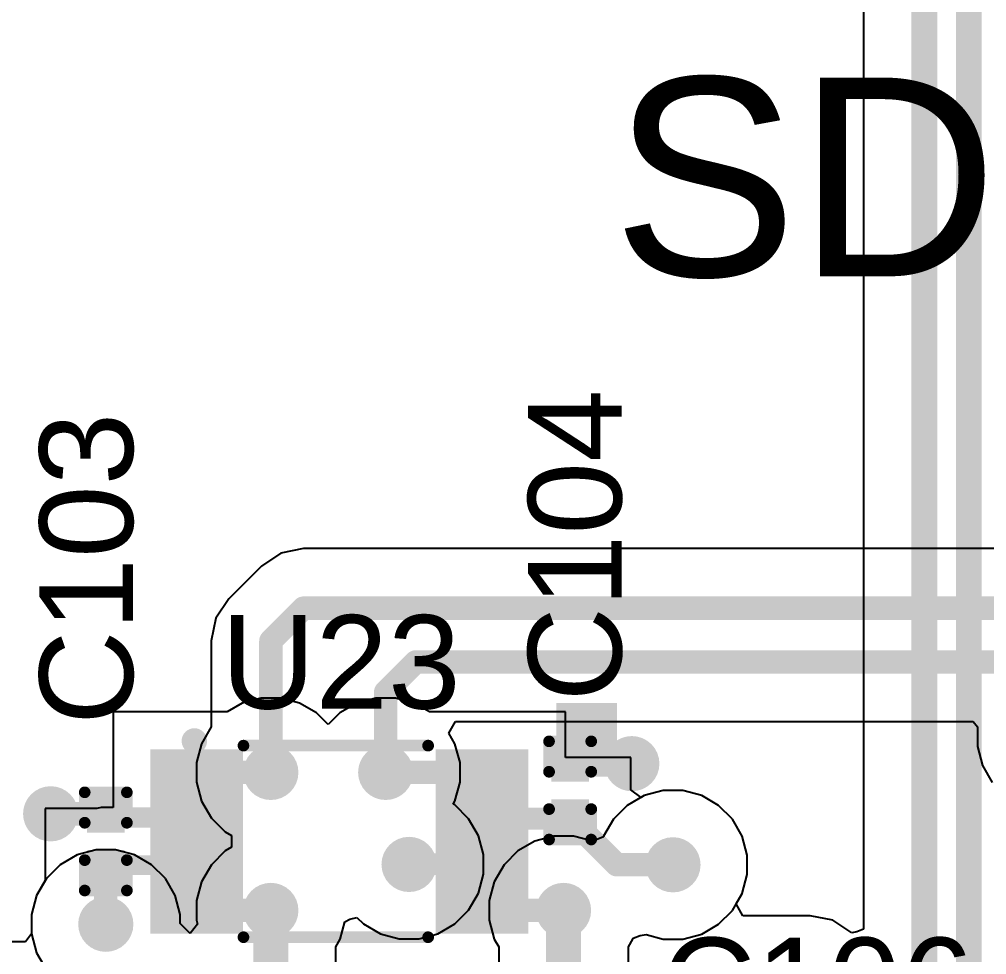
# Model space of a CAD drawing. Header units: millimetres. Extents: x -3 to 5437, y -3 to 5435.
# Drawn here: x 82.89 to 93.4, y 97.58 to 107.74 of the extents above; entities that cross this region are included whole.
import ezdxf

# ---------------------------------------------------------------- set-up
doc = ezdxf.new("R2010")
doc.units = ezdxf.units.MM
for name, color, linetype in [('BottomLayer', 5, 'Continuous'), ('TopLayer', 1, 'Continuous'), ('TopOverlay', 2, 'Continuous'), ('TopPaste', 8, 'Continuous'), ('TopSolder', 216, 'Continuous'), ('ViaHoleLayer', 16, 'Continuous')]:
    doc.layers.add(name, color=color, linetype=linetype)
doc.styles.add('Arial', font='', dxfattribs={"height": 0.2})
doc.styles.get('Arial').set_extended_font_data('Arial')

# ---------------------------------------------------------------- blocks, each defined once
blk = doc.blocks.new('TXB0102DCUT_52')
at = {"layer": 'TopLayer'}
for points in [[(-1.95, 0.9), (-1.15, 0.9), (-1.15, 0.6), (-1.95, 0.6)], [(1.15, 0.9), (1.95, 0.9), (1.95, 0.6), (1.15, 0.6)], [(-1.95, 0.4), (-1.15, 0.4), (-1.15, 0.1), (-1.95, 0.1)], [(1.15, 0.4), (1.95, 0.4), (1.95, 0.1), (1.15, 0.1)], [(-1.95, -0.1), (-1.15, -0.1), (-1.15, -0.4), (-1.95, -0.4)], [(1.15, -0.1), (1.95, -0.1), (1.95, -0.4), (1.15, -0.4)], [(-1.95, -0.6), (-1.15, -0.6), (-1.15, -0.9), (-1.95, -0.9)], [(1.15, -0.6), (1.95, -0.6), (1.95, -0.9), (1.15, -0.9)]]:
    blk.add_hatch(color=1, dxfattribs=at).paths.add_polyline_path(points)
at = {"layer": 'TopPaste'}
for points in [[(-1.95, 0.9), (-1.15, 0.9), (-1.15, 0.6), (-1.95, 0.6)], [(1.15, 0.9), (1.95, 0.9), (1.95, 0.6), (1.15, 0.6)], [(-1.95, 0.4), (-1.15, 0.4), (-1.15, 0.1), (-1.95, 0.1)], [(1.15, 0.4), (1.95, 0.4), (1.95, 0.1), (1.15, 0.1)], [(-1.95, -0.1), (-1.15, -0.1), (-1.15, -0.4), (-1.95, -0.4)], [(1.15, -0.1), (1.95, -0.1), (1.95, -0.4), (1.15, -0.4)], [(-1.95, -0.6), (-1.15, -0.6), (-1.15, -0.9), (-1.95, -0.9)], [(1.15, -0.6), (1.95, -0.6), (1.95, -0.9), (1.15, -0.9)]]:
    blk.add_hatch(color=8, dxfattribs=at).paths.add_polyline_path(points)
at = {"layer": 'TopSolder'}
for points in [[(-2.052, 1.002), (-1.048, 1.002), (-1.048, 0.498), (-2.052, 0.498)], [(1.048, 1.002), (2.052, 1.002), (2.052, 0.498), (1.048, 0.498)], [(-2.052, 0.502), (-1.048, 0.502), (-1.048, -0.002), (-2.052, -0.002)], [(1.048, 0.502), (2.052, 0.502), (2.052, -0.002), (1.048, -0.002)], [(-2.052, 0.002), (-1.048, 0.002), (-1.048, -0.502), (-2.052, -0.502)], [(1.048, 0.002), (2.052, 0.002), (2.052, -0.502), (1.048, -0.502)], [(-2.052, -0.498), (-1.048, -0.498), (-1.048, -1.002), (-2.052, -1.002)], [(1.048, -0.498), (2.052, -0.498), (2.052, -1.002), (1.048, -1.002)]]:
    blk.add_hatch(color=216, dxfattribs=at).paths.add_polyline_path(points)
at = {"layer": 'TopOverlay'}
for points, const_width in [([(-1.537, 1.092, 1), (-1.613, 1.092, 1)], 0.2), ([(-1.663, 1.092, 1), (-1.563, 1.092, 1)], 0.1), ([(-1.587, 1.092, 1), (-1.487, 1.092, 1)], 0.1), ([(-1.073, 1.041, 1), (-1.01, 1.041, 1)], 0.0635), ([(0.933, 1.041, 1), (0.997, 1.041, 1)], 0.0635), ([(-1.073, -1.041, 1), (-1.01, -1.041, 1)], 0.0635), ([(0.933, -1.041, 1), (0.997, -1.041, 1)], 0.0635)]:
    blk.add_lwpolyline(points, format="xyb", close=True, dxfattribs=dict(at, const_width=const_width))
at = {"layer": 'TopOverlay', "const_width": 0.127}
for points in [[(-1.041, 1.041), (0.965, 1.041)], [(-1.041, -1.041), (0.965, -1.041)]]:
    blk.add_lwpolyline(points, dxfattribs=at)
blk = doc.blocks.new('CAP_0201_202')
at = {"layer": 'TopLayer'}
for points in [[(-0.45, 0.15), (-0.15, 0.15), (-0.15, -0.15), (-0.45, -0.15)], [(0.15, 0.15), (0.45, 0.15), (0.45, -0.15), (0.15, -0.15)]]:
    blk.add_hatch(color=1, dxfattribs=at).paths.add_polyline_path(points)
at = {"layer": 'TopPaste'}
for points in [[(-0.45, 0.15), (-0.15, 0.15), (-0.15, -0.15), (-0.45, -0.15)], [(0.15, 0.15), (0.45, 0.15), (0.45, -0.15), (0.15, -0.15)]]:
    blk.add_hatch(color=8, dxfattribs=at).paths.add_polyline_path(points)
at = {"layer": 'TopSolder'}
for points in [[(-0.505, 0.205), (-0.095, 0.205), (-0.095, -0.205), (-0.505, -0.205)], [(0.095, 0.205), (0.505, 0.205), (0.505, -0.205), (0.095, -0.205)]]:
    blk.add_hatch(color=216, dxfattribs=at).paths.add_polyline_path(points)
at = {"layer": 'TopOverlay', "const_width": 0.127}
for points in [[(-0.533, 0.229), (-0.533, -0.229)], [(-0.533, 0.229), (-0.203, 0.229)], [(0.203, 0.229), (0.533, 0.229)], [(0.533, 0.229), (0.533, -0.229)], [(-0.533, -0.229), (-0.203, -0.229)], [(0.203, -0.229), (0.533, -0.229)]]:
    blk.add_lwpolyline(points, dxfattribs=at)
at = {"layer": 'TopOverlay', "const_width": 0.0635}
for points in [[(-0.565, 0.229, 1), (-0.502, 0.229, 1)], [(-0.565, 0.229, 1), (-0.502, 0.229, 1)], [(-0.235, 0.229, 1), (-0.171, 0.229, 1)], [(0.171, 0.229, 1), (0.235, 0.229, 1)], [(0.502, 0.229, 1), (0.565, 0.229, 1)], [(0.502, 0.229, 1), (0.565, 0.229, 1)], [(-0.565, -0.229, 1), (-0.502, -0.229, 1)], [(-0.565, -0.229, 1), (-0.502, -0.229, 1)], [(-0.235, -0.229, 1), (-0.171, -0.229, 1)], [(0.171, -0.229, 1), (0.235, -0.229, 1)], [(0.502, -0.229, 1), (0.565, -0.229, 1)], [(0.502, -0.229, 1), (0.565, -0.229, 1)]]:
    blk.add_lwpolyline(points, format="xyb", close=True, dxfattribs=at)
blk = doc.blocks.new('CAP_0201_203')
at = {"layer": 'TopLayer'}
for points in [[(-0.45, 0.15), (-0.15, 0.15), (-0.15, -0.15), (-0.45, -0.15)], [(0.15, 0.15), (0.45, 0.15), (0.45, -0.15), (0.15, -0.15)]]:
    blk.add_hatch(color=1, dxfattribs=at).paths.add_polyline_path(points)
at = {"layer": 'TopPaste'}
for points in [[(-0.45, 0.15), (-0.15, 0.15), (-0.15, -0.15), (-0.45, -0.15)], [(0.15, 0.15), (0.45, 0.15), (0.45, -0.15), (0.15, -0.15)]]:
    blk.add_hatch(color=8, dxfattribs=at).paths.add_polyline_path(points)
at = {"layer": 'TopSolder'}
for points in [[(-0.505, 0.205), (-0.095, 0.205), (-0.095, -0.205), (-0.505, -0.205)], [(0.095, 0.205), (0.505, 0.205), (0.505, -0.205), (0.095, -0.205)]]:
    blk.add_hatch(color=216, dxfattribs=at).paths.add_polyline_path(points)
at = {"layer": 'TopOverlay', "const_width": 0.127}
for points in [[(-0.533, 0.229), (-0.533, -0.229)], [(-0.533, 0.229), (-0.203, 0.229)], [(0.203, 0.229), (0.533, 0.229)], [(0.533, 0.229), (0.533, -0.229)], [(-0.533, -0.229), (-0.203, -0.229)], [(0.203, -0.229), (0.533, -0.229)]]:
    blk.add_lwpolyline(points, dxfattribs=at)
at = {"layer": 'TopOverlay', "const_width": 0.0635}
for points in [[(-0.565, 0.229, 1), (-0.502, 0.229, 1)], [(-0.565, 0.229, 1), (-0.502, 0.229, 1)], [(-0.235, 0.229, 1), (-0.171, 0.229, 1)], [(0.171, 0.229, 1), (0.235, 0.229, 1)], [(0.502, 0.229, 1), (0.565, 0.229, 1)], [(0.502, 0.229, 1), (0.565, 0.229, 1)], [(-0.565, -0.229, 1), (-0.502, -0.229, 1)], [(-0.565, -0.229, 1), (-0.502, -0.229, 1)], [(-0.235, -0.229, 1), (-0.171, -0.229, 1)], [(0.171, -0.229, 1), (0.235, -0.229, 1)], [(0.502, -0.229, 1), (0.565, -0.229, 1)], [(0.502, -0.229, 1), (0.565, -0.229, 1)]]:
    blk.add_lwpolyline(points, format="xyb", close=True, dxfattribs=at)

msp = doc.modelspace()

# ---------------------------------------------------------------- hatches: boundary and pattern name
at = {"layer": 'BottomLayer'}
h = msp.add_hatch(color=5, dxfattribs=at)
edge = h.paths.add_edge_path()
edge.add_arc((89.545, 99.656), 0.3, 0, 360)
h = msp.add_hatch(color=5, dxfattribs=at)
edge = h.paths.add_edge_path()
edge.add_arc((85.623, 99.561), 0.3, 0, 360)
h = msp.add_hatch(color=5, dxfattribs=at)
edge = h.paths.add_edge_path()
edge.add_arc((86.871, 99.561), 0.3, 0, 360)
h = msp.add_hatch(color=5, dxfattribs=at)
edge = h.paths.add_edge_path()
edge.add_arc((83.231, 99.111), 0.3, 0, 360)
h = msp.add_hatch(color=5, dxfattribs=at)
edge = h.paths.add_edge_path()
edge.add_arc((87.125, 98.561), 0.3, 0, 360)
h = msp.add_hatch(color=5, dxfattribs=at)
edge = h.paths.add_edge_path()
edge.add_arc((89.992, 98.557), 0.3, 0, 360)
h = msp.add_hatch(color=5, dxfattribs=at)
edge = h.paths.add_edge_path()
edge.add_arc((85.623, 98.061), 0.3, 0, 360)
h = msp.add_hatch(color=5, dxfattribs=at)
edge = h.paths.add_edge_path()
edge.add_arc((88.803, 98.061), 0.3, 0, 360)
h = msp.add_hatch(color=5, dxfattribs=at)
edge = h.paths.add_edge_path()
edge.add_arc((83.83, 97.911), 0.3, 0, 360)
at = {"layer": 'TopLayer'}
for points in [[(88.725, 99.515), (89.383, 99.515), (89.383, 100.314), (88.725, 100.314)], [(84.733, 99.182), (83.781, 99.182), (83.781, 98.961), (84.733, 98.961)], [(87.917, 98.94), (88.885, 98.94), (88.885, 99.177), (87.917, 99.177)], [(84.817, 98.661), (83.781, 98.661), (83.781, 98.445), (84.817, 98.445)], [(87.917, 98.682), (86.881, 98.682), (86.881, 98.445), (87.917, 98.445)]]:
    msp.add_hatch(color=1, dxfattribs=at).paths.add_polyline_path(points)
h = msp.add_hatch(color=1, dxfattribs=at)
edge = h.paths.add_edge_path()
edge.add_arc((89.545, 99.656), 0.3, 0, 360)
h = msp.add_hatch(color=1, dxfattribs=at)
edge = h.paths.add_edge_path()
edge.add_arc((85.623, 99.561), 0.3, 0, 360)
h = msp.add_hatch(color=1, dxfattribs=at)
edge = h.paths.add_edge_path()
edge.add_arc((86.871, 99.561), 0.3, 0, 360)
h = msp.add_hatch(color=1, dxfattribs=at)
edge = h.paths.add_edge_path()
edge.add_arc((83.231, 99.111), 0.3, 0, 360)
h = msp.add_hatch(color=1, dxfattribs=at)
edge = h.paths.add_edge_path()
edge.add_arc((87.125, 98.561), 0.3, 0, 360)
h = msp.add_hatch(color=1, dxfattribs=at)
edge = h.paths.add_edge_path()
edge.add_arc((89.992, 98.557), 0.3, 0, 360)
h = msp.add_hatch(color=1, dxfattribs=at)
edge = h.paths.add_edge_path()
edge.add_arc((85.623, 98.061), 0.3, 0, 360)
h = msp.add_hatch(color=1, dxfattribs=at)
edge = h.paths.add_edge_path()
edge.add_arc((88.803, 98.061), 0.3, 0, 360)
h = msp.add_hatch(color=1, dxfattribs=at)
edge = h.paths.add_edge_path()
edge.add_arc((83.83, 97.911), 0.3, 0, 360)
at = {"layer": 'ViaHoleLayer'}
h = msp.add_hatch(color=16, dxfattribs=at)
edge = h.paths.add_edge_path()
edge.add_arc((89.545, 99.656), 0.15, 0, 360)
h = msp.add_hatch(color=16, dxfattribs=at)
edge = h.paths.add_edge_path()
edge.add_arc((85.623, 99.561), 0.15, 0, 360)
h = msp.add_hatch(color=16, dxfattribs=at)
edge = h.paths.add_edge_path()
edge.add_arc((86.871, 99.561), 0.15, 0, 360)
h = msp.add_hatch(color=16, dxfattribs=at)
edge = h.paths.add_edge_path()
edge.add_arc((83.231, 99.111), 0.15, 0, 360)
h = msp.add_hatch(color=16, dxfattribs=at)
edge = h.paths.add_edge_path()
edge.add_arc((87.125, 98.561), 0.15, 0, 360)
h = msp.add_hatch(color=16, dxfattribs=at)
edge = h.paths.add_edge_path()
edge.add_arc((89.992, 98.557), 0.15, 0, 360)
h = msp.add_hatch(color=16, dxfattribs=at)
edge = h.paths.add_edge_path()
edge.add_arc((85.623, 98.061), 0.15, 0, 360)
h = msp.add_hatch(color=16, dxfattribs=at)
edge = h.paths.add_edge_path()
edge.add_arc((88.803, 98.061), 0.15, 0, 360)
h = msp.add_hatch(color=16, dxfattribs=at)
edge = h.paths.add_edge_path()
edge.add_arc((83.83, 97.911), 0.15, 0, 360)

# ---------------------------------------------------------------- linework, layer by layer
at = {"layer": 'BottomLayer'}
for p, q in [((85.731, 101.944), (85.521, 101.804)), ((85.979, 101.993), (85.731, 101.944)), ((94.437, 101.993), (85.979, 101.993)), ((85.521, 101.804), (85.166, 101.448)), ((85.166, 101.448), (85.025, 101.238)), ((85.025, 101.238), (84.976, 100.99)), ((84.976, 100.99), (84.976, 100.056)), ((84.976, 100.056), (84.87, 99.873)), ((87.558, 99.987), (87.631, 100.114)), ((87.631, 100.114), (93.254, 100.114)), ((93.254, 100.114), (93.299, 100.055)), ((93.299, 100.055), (93.299, 99.843)), ((87.623, 99.873), (87.558, 99.987)), ((84.87, 99.873), (84.815, 99.668)), ((87.679, 99.668), (87.623, 99.873)), ((93.299, 99.843), (93.354, 99.637)), ((84.815, 99.668), (84.815, 99.455)), ((87.679, 99.455), (87.679, 99.668)), ((93.354, 99.637), (93.46, 99.453)), ((84.815, 99.455), (84.87, 99.249)), ((87.623, 99.249), (87.679, 99.455)), ((89.886, 99.365), (89.68, 99.31)), ((90.098, 99.365), (89.886, 99.365)), ((90.304, 99.31), (90.098, 99.365)), ((84.87, 99.249), (84.977, 99.065)), ((87.605, 99.217), (87.623, 99.249)), ((87.621, 99.208), (87.605, 99.217)), ((89.68, 99.31), (89.496, 99.203)), ((90.488, 99.203), (90.304, 99.31)), ((87.771, 99.057), (87.621, 99.208)), ((89.496, 99.203), (89.345, 99.053)), ((90.638, 99.053), (90.488, 99.203)), ((84.977, 99.065), (85.127, 98.915)), ((87.878, 98.873), (87.771, 99.057)), ((89.345, 99.053), (89.239, 98.869)), ((90.745, 98.869), (90.638, 99.053)), ((85.127, 98.915), (85.196, 98.875)), ((85.196, 98.875), (85.196, 98.748)), ((87.933, 98.668), (87.878, 98.873)), ((88.491, 98.814), (88.307, 98.708)), ((88.697, 98.869), (88.491, 98.814)), ((88.91, 98.869), (88.697, 98.869)), ((89.094, 98.82), (88.91, 98.869)), ((89.158, 98.828), (89.094, 98.82)), ((89.237, 98.86), (89.158, 98.828)), ((89.239, 98.869), (89.237, 98.86)), ((90.8, 98.663), (90.745, 98.869)), ((83.724, 98.719), (83.519, 98.664)), ((83.937, 98.719), (83.724, 98.719)), ((84.142, 98.664), (83.937, 98.719)), ((85.127, 98.708), (84.977, 98.557)), ((85.196, 98.748), (85.127, 98.708)), ((88.307, 98.708), (88.157, 98.557)), ((83.519, 98.664), (83.334, 98.558)), ((84.327, 98.558), (84.142, 98.664)), ((87.933, 98.455), (87.933, 98.668)), ((90.8, 98.45), (90.8, 98.663)), ((83.334, 98.558), (83.184, 98.407)), ((84.477, 98.407), (84.327, 98.558)), ((84.977, 98.557), (84.87, 98.373)), ((88.157, 98.557), (88.05, 98.373)), ((83.184, 98.407), (83.078, 98.223)), ((84.583, 98.223), (84.477, 98.407)), ((84.87, 98.373), (84.815, 98.168)), ((87.878, 98.249), (87.933, 98.455)), ((88.05, 98.373), (87.995, 98.168)), ((90.745, 98.245), (90.8, 98.45)), ((83.078, 98.223), (83.022, 98.018)), ((84.638, 98.018), (84.583, 98.223)), ((84.815, 98.168), (84.815, 97.955)), ((87.771, 98.065), (87.878, 98.249)), ((87.995, 98.168), (87.995, 97.955)), ((90.638, 98.061), (90.745, 98.245)), ((87.621, 97.915), (87.771, 98.065)), ((90.488, 97.91), (90.638, 98.061)), ((83.022, 98.018), (83.022, 97.805)), ((84.638, 97.918), (84.638, 98.018)), ((84.815, 97.955), (84.827, 97.913)), ((86.427, 97.937), (86.483, 97.967)), ((86.483, 97.967), (86.558, 97.985)), ((86.558, 97.985), (86.629, 97.915)), ((87.995, 97.955), (88.05, 97.749)), ((84.747, 97.809), (84.638, 97.918)), ((84.827, 97.913), (84.747, 97.809)), ((86.376, 97.749), (86.427, 97.937)), ((86.629, 97.915), (86.813, 97.808)), ((87.437, 97.808), (87.621, 97.915)), ((90.304, 97.804), (90.488, 97.91)), ((83.022, 97.805), (82.956, 97.718)), ((86.328, 97.666), (86.376, 97.749)), ((86.813, 97.808), (87.018, 97.753)), ((87.018, 97.753), (87.231, 97.753)), ((87.231, 97.753), (87.437, 97.808)), ((88.05, 97.749), (88.099, 97.666)), ((89.508, 97.666), (89.556, 97.749)), ((89.556, 97.749), (89.558, 97.758)), ((89.558, 97.758), (89.637, 97.79)), ((89.637, 97.79), (89.701, 97.798)), ((89.701, 97.798), (89.886, 97.749)), ((89.886, 97.749), (90.098, 97.749)), ((90.098, 97.749), (90.304, 97.804)), ((82.956, 97.718), (75.332, 97.718)), ((86.328, 97.371), (86.328, 97.666)), ((88.099, 97.666), (88.099, 97.225)), ((89.508, 96.933), (89.508, 97.666))]:
    msp.add_line(p, q, dxfattribs=at)
for points, const_width in [([(85.623, 100.99), (85.979, 101.346)], 0.254), ([(85.979, 101.346), (94.437, 101.346)], 0.254), ([(85.623, 99.561), (85.623, 100.99)], 0.254), ([(86.871, 100.434), (87.198, 100.762)], 0.254), ([(87.198, 100.762), (93.904, 100.762)], 0.254), ([(86.871, 99.561), (86.871, 100.434)], 0.254), ([(85.623, 97.371), (85.623, 98.061)], 0.381), ([(88.803, 96.933), (88.803, 98.061)], 0.381)]:
    msp.add_lwpolyline(points, dxfattribs=dict(at, const_width=const_width))
for points, const_width in [([(85.915, 101.346, 1), (86.043, 101.346, 1)], 0.127), ([(85.915, 101.346, 1), (86.043, 101.346, 1)], 0.127), ([(85.56, 100.99, 1), (85.687, 100.99, 1)], 0.127), ([(85.56, 100.99, 1), (85.687, 100.99, 1)], 0.127), ([(87.135, 100.762, 1), (87.262, 100.762, 1)], 0.127), ([(87.135, 100.762, 1), (87.262, 100.762, 1)], 0.127), ([(86.807, 100.434, 1), (86.934, 100.434, 1)], 0.127), ([(86.807, 100.434, 1), (86.934, 100.434, 1)], 0.127), ([(85.56, 99.561, 1), (85.687, 99.561, 1)], 0.127), ([(86.807, 99.561, 1), (86.934, 99.561, 1)], 0.127), ([(85.528, 98.061, 1), (85.719, 98.061, 1)], 0.191), ([(88.708, 98.061, 1), (88.898, 98.061, 1)], 0.191)]:
    msp.add_lwpolyline(points, format="xyb", close=True, dxfattribs=dict(at, const_width=const_width))
at = {"layer": 'TopLayer'}
for p, q in [((92.062, 110.432), (92.062, 97.859)), ((85.517, 100.369), (85.312, 100.314)), ((85.73, 100.369), (85.517, 100.369)), ((85.935, 100.314), (85.73, 100.369)), ((86.764, 100.369), (86.559, 100.314)), ((86.977, 100.369), (86.764, 100.369)), ((87.182, 100.314), (86.977, 100.369)), ((85.312, 100.314), (85.147, 100.219)), ((86.12, 100.208), (85.935, 100.314)), ((86.559, 100.314), (86.374, 100.208)), ((87.347, 100.219), (87.182, 100.314)), ((85.147, 100.219), (83.909, 100.219)), ((83.909, 100.219), (83.909, 99.179)), ((86.247, 100.08), (86.12, 100.208)), ((86.374, 100.208), (86.247, 100.08)), ((88.825, 100.219), (87.347, 100.219)), ((88.825, 99.723), (88.825, 100.219)), ((89.533, 99.723), (88.825, 99.723)), ((89.533, 99.371), (89.533, 99.723)), ((89.646, 99.29), (89.533, 99.371)), ((89.886, 99.365), (89.68, 99.31)), ((90.098, 99.365), (89.886, 99.365)), ((90.304, 99.31), (90.098, 99.365)), ((89.68, 99.31), (89.646, 99.29)), ((90.488, 99.203), (90.304, 99.31)), ((83.731, 99.169), (83.172, 99.169)), ((83.172, 99.169), (83.172, 98.388)), ((83.781, 99.179), (83.731, 99.169)), ((83.909, 99.179), (83.781, 99.179)), ((90.638, 99.053), (90.488, 99.203)), ((90.745, 98.869), (90.638, 99.053)), ((90.8, 98.663), (90.745, 98.869)), ((90.8, 98.45), (90.8, 98.663)), ((83.172, 98.388), (83.078, 98.223)), ((90.745, 98.245), (90.8, 98.45)), ((83.078, 98.223), (83.022, 98.018)), ((90.679, 98.131), (90.745, 98.245)), ((90.752, 98.004), (90.679, 98.131)), ((83.022, 98.018), (83.022, 97.805)), ((91.483, 98.004), (90.752, 98.004)), ((91.73, 97.955), (91.483, 98.004)), ((91.935, 97.818), (91.73, 97.955)), ((92.062, 97.859), (91.991, 97.829)), ((83.022, 97.805), (83.078, 97.599)), ((91.991, 97.829), (91.935, 97.818)), ((83.078, 97.599), (83.184, 97.415))]:
    msp.add_line(p, q, dxfattribs=at)
for points, const_width in [([(93.205, 87.121), (93.205, 110.916)], 0.279), ([(92.723, 86.921), (92.723, 110.716)], 0.279), ([(88.875, 99.665), (89.536, 99.665)], 0.254), ([(84.817, 99.561), (85.623, 99.561)], 0.254), ([(86.871, 99.561), (87.917, 99.561)], 0.254), ([(83.231, 99.111), (83.83, 99.111)], 0.254), ([(88.875, 99.065), (89.383, 98.557)], 0.254), ([(89.383, 98.557), (89.992, 98.557)], 0.254), ([(83.83, 97.911), (83.83, 98.511)], 0.254), ([(84.817, 98.061), (85.623, 98.061)], 0.254), ([(87.917, 98.061), (88.803, 98.061)], 0.254)]:
    msp.add_lwpolyline(points, dxfattribs=dict(at, const_width=const_width))
at = {"layer": 'TopLayer', "const_width": 0.127}
for points in [[(88.811, 99.665, 1), (88.938, 99.665, 1)], [(89.472, 99.665, 1), (89.599, 99.665, 1)], [(84.754, 99.561, 1), (84.881, 99.561, 1)], [(85.56, 99.561, 1), (85.687, 99.561, 1)], [(86.807, 99.561, 1), (86.934, 99.561, 1)], [(87.854, 99.561, 1), (87.981, 99.561, 1)], [(83.168, 99.111, 1), (83.295, 99.111, 1)], [(83.767, 99.111, 1), (83.894, 99.111, 1)], [(88.811, 99.065, 1), (88.938, 99.065, 1)], [(89.319, 98.557, 1), (89.446, 98.557, 1)], [(89.319, 98.557, 1), (89.446, 98.557, 1)], [(89.928, 98.557, 1), (90.055, 98.557, 1)], [(83.767, 98.511, 1), (83.894, 98.511, 1)], [(84.754, 98.061, 1), (84.881, 98.061, 1)], [(85.56, 98.061, 1), (85.687, 98.061, 1)], [(87.854, 98.061, 1), (87.981, 98.061, 1)], [(88.74, 98.061, 1), (88.867, 98.061, 1)], [(83.767, 97.911, 1), (83.894, 97.911, 1)]]:
    msp.add_lwpolyline(points, format="xyb", close=True, dxfattribs=at)

# ---------------------------------------------------------------- block references
msp.add_blockref('TXB0102DCUT_52', (86.367, 98.811))
at = {"rotation": 90}
for name, p in [('CAP_0201_202', (88.875, 99.365)), ('CAP_0201_203', (83.83, 98.811))]:
    msp.add_blockref(name, p, dxfattribs=at)

# ---------------------------------------------------------------- texts
at = {"layer": 'TopOverlay', "style": 'Arial'}
for s, height, rotation, p in [('SD SLOT', 2.159, 360, (89.332, 104.953)), ('C104', 1.016, 90, (89.433, 100.331)), ('C103', 1.016, 90, (84.125, 100.077))]:
    msp.add_text(s, height=height, rotation=rotation, dxfattribs=at).set_placement(p)
for s, p in [('U23', (85.082, 100.254)), ('C106', (89.866, 96.749))]:
    msp.add_text(s, height=1.016, dxfattribs=at).set_placement(p)

doc.saveas('drawing.dxf')
